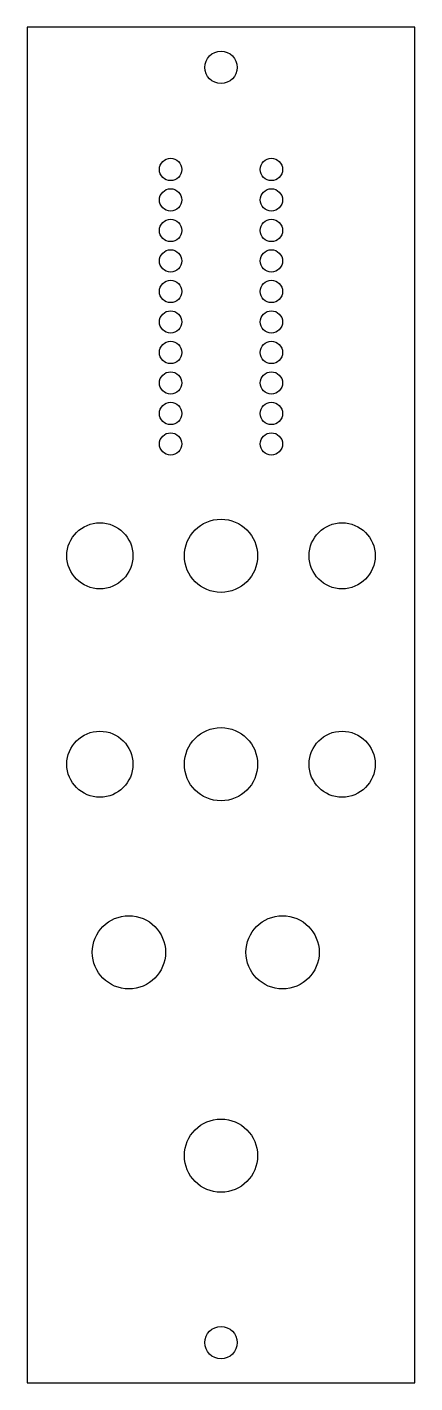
# Model space of a CAD drawing. Header units: metres. Extents: x 0 to 38, y 0 to 133.
import ezdxf

# ---------------------------------------------------------------- set-up
doc = ezdxf.new("R2010")
doc.units = ezdxf.units.M

msp = doc.modelspace()

# ---------------------------------------------------------------- linework, layer by layer
at = {"layer": 'CUTOUT'}
for centre, radius in [((14.1, 119.35), 1.1), ((24, 119.35), 1.1), ((14.1, 116.35), 1.1), ((24, 116.35), 1.1), ((14.1, 113.35), 1.1), ((24, 113.35), 1.1), ((14.1, 110.35), 1.1), ((24, 110.35), 1.1), ((14.1, 107.35), 1.1), ((24, 107.35), 1.1), ((14.1, 104.35), 1.1), ((24, 104.35), 1.1), ((14.1, 101.35), 1.1), ((24, 101.35), 1.1), ((14.1, 98.35), 1.1), ((24, 98.35), 1.1), ((14.1, 95.35), 1.1), ((24, 95.35), 1.1), ((14.1, 92.35), 1.1), ((24, 92.35), 1.1), ((7.15, 81.35), 3.25), ((19.05, 81.35), 3.6), ((30.95, 81.35), 3.25), ((7.15, 60.85), 3.25), ((19.05, 60.85), 3.6), ((30.95, 60.85), 3.25), ((10, 42.35), 3.6), ((25.1, 42.35), 3.6), ((19.05, 22.35), 3.6)]:
    msp.add_circle(centre, radius, dxfattribs=at)
at = {"layer": 'MOUNT'}
for centre in [(19.05, 129.39), (19.05, 3.96)]:
    msp.add_circle(centre, 1.59, dxfattribs=at)
at = {"layer": 'PANEL'}
for p, q in [((38.1, 133.35), (0, 133.35)), ((0, 133.35), (0, 0)), ((38.1, 0), (38.1, 133.35)), ((0, 0), (38.1, 0))]:
    msp.add_line(p, q, dxfattribs=at)

doc.saveas('drawing.dxf')
